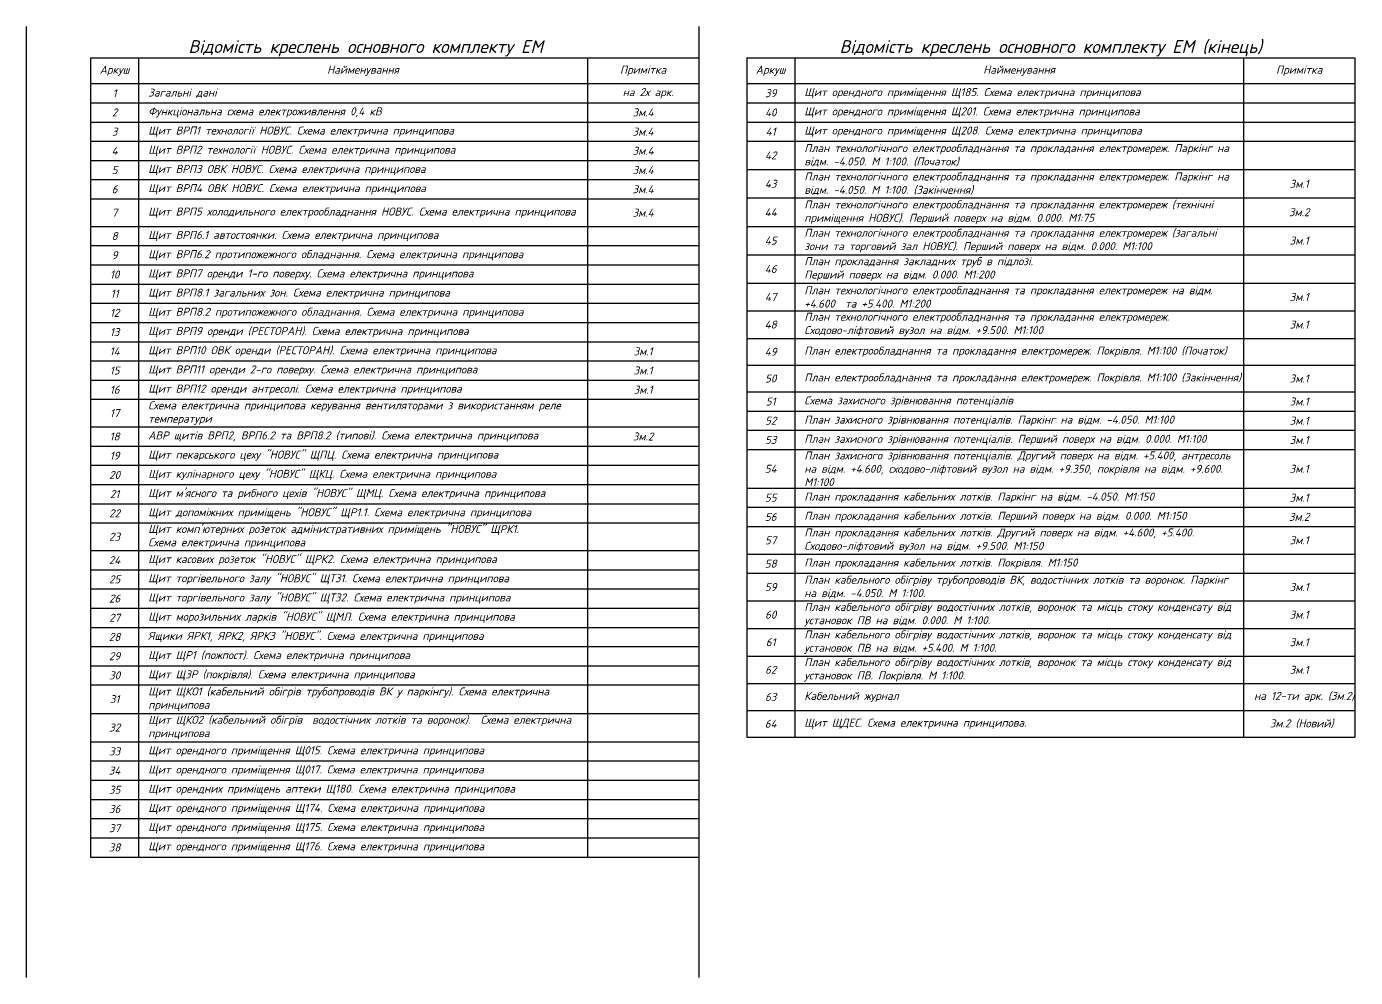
# Model space of a CAD drawing. Header units: millimetres. Extents: x 1149 to 1798, y -1051 to -89.
# Drawn here: x 1149 to 1564.2, y -386 to -89 of the extents above; entities that cross this region are included whole.
import ezdxf
from ezdxf.enums import TextEntityAlignment as Align

# ---------------------------------------------------------------- set-up
doc = ezdxf.new("R2010")
doc.units = ezdxf.units.MM
doc.styles.add('GOST 2.304', font='isocpeui.ttf', dxfattribs={"height": 2.5})

# ---------------------------------------------------------------- blocks, each defined once
blk = doc.blocks.new('*T12')
at = {"color": 0, "linetype": 'ByBlock', "lineweight": -2, "ltscale": 100, "transparency": 16777216}
for p, q in [((0, 0), (190, 0)), ((0, 0), (0, -8)), ((15, 0), (15, -8)), ((155.23, 0), (155.23, -8)), ((190, 0), (190, -8)), ((205, 0), (395.01, 0)), ((205, 0), (205, -8)), ((220, 0), (220, -8)), ((360.23, 0), (360.23, -8)), ((395.01, 0), (395.01, -8)), ((0, -8), (190, -8)), ((155.23, -14), (155.23, -20)), ((15, -100.62), (155.23, -100.62)), ((220, -110.3), (360.23, -110.3)), ((205, -203.79), (220, -203.79)), ((205, -212.15), (220, -212.15))]:
    blk.add_line(p, q, dxfattribs=at)
at = {"color": 0, "lineweight": -2, "ltscale": 100, "transparency": 16777216}
for p, q in [((0, -8), (0, -249.58)), ((15, -8), (15, -249.58)), ((155.23, -8), (155.23, -14)), ((190, -8), (190, -249.58)), ((205, -8), (360.23, -8)), ((205, -8), (205, -212.15)), ((220, -8), (220, -212.15)), ((360.23, -8), (395.01, -8)), ((360.23, -8), (360.23, -212.15)), ((395.01, -8), (395.01, -212.15)), ((0, -14), (155.23, -14)), ((155.23, -14), (190, -14)), ((205, -14), (360.23, -14)), ((360.23, -14), (395.01, -14)), ((0, -20), (155.23, -20)), ((155.23, -20), (190, -20)), ((155.23, -20), (155.23, -249.58)), ((205, -20), (360.23, -20)), ((360.23, -20), (395.01, -20)), ((0, -26), (155.23, -26)), ((155.23, -26), (190, -26)), ((205, -26), (360.23, -26)), ((360.23, -26), (395.01, -26)), ((0, -32), (155.23, -32)), ((155.23, -32), (190, -32)), ((205, -34.87), (360.23, -34.87)), ((360.23, -34.87), (395.01, -34.87)), ((0, -38), (155.23, -38)), ((155.23, -38), (190, -38)), ((0, -44), (155.23, -44)), ((155.23, -44), (190, -44)), ((205, -43.73), (360.23, -43.73)), ((360.23, -43.73), (395.01, -43.73)), ((0, -52.62), (155.23, -52.62)), ((155.23, -52.62), (190, -52.62)), ((205, -52.6), (360.23, -52.6)), ((360.23, -52.6), (395.01, -52.6)), ((0, -58.62), (155.23, -58.62)), ((155.23, -58.62), (190, -58.62)), ((205, -61.47), (360.23, -61.47)), ((360.23, -61.47), (395.01, -61.47)), ((0, -64.62), (155.23, -64.62)), ((155.23, -64.62), (190, -64.62)), ((205, -70.33), (360.23, -70.33)), ((360.23, -70.33), (395.01, -70.33)), ((0, -70.62), (155.23, -70.62)), ((155.23, -70.62), (190, -70.62)), ((0, -76.62), (155.23, -76.62)), ((155.23, -76.62), (190, -76.62)), ((0, -82.62), (155.23, -82.62)), ((155.23, -82.62), (190, -82.62)), ((205, -78.95), (360.23, -78.95)), ((360.23, -78.95), (395.01, -78.95)), ((0, -88.62), (155.23, -88.62)), ((155.23, -88.62), (190, -88.62)), ((205, -87.57), (360.23, -87.57)), ((360.23, -87.57), (395.01, -87.57)), ((0, -94.62), (155.23, -94.62)), ((155.23, -94.62), (190, -94.62)), ((205, -95.93), (360.23, -95.93)), ((360.23, -95.93), (395.01, -95.93)), ((0, -100.62), (15, -100.62)), ((155.23, -100.62), (190, -100.62)), ((0, -106.62), (155.23, -106.62)), ((155.23, -106.62), (190, -106.62)), ((205, -104.3), (360.23, -104.3)), ((360.23, -104.3), (395.01, -104.3)), ((205, -110.3), (220, -110.3)), ((360.23, -110.3), (395.01, -110.3)), ((0, -115.23), (155.23, -115.23)), ((155.23, -115.23), (190, -115.23)), ((205, -116.3), (360.23, -116.3)), ((360.23, -116.3), (395.01, -116.3)), ((0, -121.23), (155.23, -121.23)), ((155.23, -121.23), (190, -121.23)), ((205, -122.3), (360.23, -122.3)), ((360.23, -122.3), (395.01, -122.3)), ((0, -127.23), (155.23, -127.23)), ((155.23, -127.23), (190, -127.23)), ((0, -133.23), (155.23, -133.23)), ((155.23, -133.23), (190, -133.23)), ((205, -134.34), (360.23, -134.34)), ((360.23, -134.34), (395.01, -134.34)), ((0, -139.23), (155.23, -139.23)), ((155.23, -139.23), (190, -139.23)), ((205, -140.34), (360.23, -140.34)), ((360.23, -140.34), (395.01, -140.34)), ((0, -145.23), (155.23, -145.23)), ((155.23, -145.23), (190, -145.23)), ((205, -146.34), (360.23, -146.34)), ((360.23, -146.34), (395.01, -146.34)), ((0, -153.85), (155.23, -153.85)), ((155.23, -153.85), (190, -153.85)), ((205, -154.95), (360.23, -154.95)), ((360.23, -154.95), (395.01, -154.95)), ((0, -159.85), (155.23, -159.85)), ((155.23, -159.85), (190, -159.85)), ((205, -160.95), (360.23, -160.95)), ((360.23, -160.95), (395.01, -160.95)), ((0, -165.85), (155.23, -165.85)), ((155.23, -165.85), (190, -165.85)), ((205, -169.57), (360.23, -169.57)), ((360.23, -169.57), (395.01, -169.57)), ((0, -171.85), (155.23, -171.85)), ((155.23, -171.85), (190, -171.85)), ((0, -177.85), (155.23, -177.85)), ((155.23, -177.85), (190, -177.85)), ((205, -178.19), (360.23, -178.19)), ((360.23, -178.19), (395.01, -178.19)), ((0, -183.85), (155.23, -183.85)), ((155.23, -183.85), (190, -183.85)), ((205, -186.8), (360.23, -186.8)), ((360.23, -186.8), (395.01, -186.8)), ((0, -189.85), (155.23, -189.85)), ((155.23, -189.85), (190, -189.85)), ((0, -195.85), (155.23, -195.85)), ((155.23, -195.85), (190, -195.85)), ((205, -195.42), (360.23, -195.42)), ((360.23, -195.42), (395.01, -195.42)), ((0, -204.72), (155.23, -204.72)), ((155.23, -204.72), (190, -204.72)), ((220, -203.79), (360.23, -203.79)), ((360.23, -203.79), (395.01, -203.79)), ((0, -213.58), (155.23, -213.58)), ((155.23, -213.58), (190, -213.58)), ((220, -212.15), (360.23, -212.15)), ((360.23, -212.15), (395.01, -212.15)), ((0, -219.58), (155.23, -219.58)), ((155.23, -219.58), (190, -219.58)), ((0, -225.58), (155.23, -225.58)), ((155.23, -225.58), (190, -225.58)), ((0, -231.58), (155.23, -231.58)), ((155.23, -231.58), (190, -231.58)), ((0, -237.58), (155.23, -237.58)), ((155.23, -237.58), (190, -237.58)), ((0, -243.58), (155.23, -243.58)), ((155.23, -243.58), (190, -243.58)), ((0, -249.58), (155.23, -249.58)), ((155.23, -249.58), (190, -249.58))]:
    blk.add_line(p, q, dxfattribs=at)
at = {"color": 0, "ltscale": 100, "transparency": 16777216, "char_height": 2.5, "style": 'GOST 2.304'}
for s, insert, width, attachment_point in [('Аркуш', (7.5, -4), 13.8, 5), ('Найменування', (85.12, -4), 139.0306, 5), ('Примітка', (172.62, -4), 33.5725, 5), ('Аркуш', (212.5, -4), 13.8, 5), ('Найменування', (290.12, -4), 139.0306, 5), ('Примітка', (377.62, -4), 33.5725, 5), ('1', (7.5, -11), 13.8, 5), ('Загальні дані', (18, -11), 134.2306, 4), ('  на 2х арк. ', (172.62, -11), 33.5725, 5), ('39', (212.5, -11), 13.8, 5), ('{\\C7;Щит орендного приміщення Щ185. Схема електрична принципова }', (223, -11), 134.2306, 4), ('2', (7.5, -17), 13.8, 5), ('{\\C256;Функціональна схема електроживлення 0,4 кВ}', (18, -17), 134.2306, 4), ('Зм.4', (172.62, -17), 33.5725, 5), ('40', (212.5, -17), 13.8, 5), ('{\\C7;Щит орендного приміщення \\C256;Щ201\\C7;. Схема електрична принципова }', (223, -17), 134.2306, 4), ('3', (7.5, -23), 13.8, 5), ('{\\C256;Щит ВРП1 технології НОВУС. Схема електрична принципова}', (18, -23), 134.2306, 4), ('Зм.4', (172.62, -23), 33.5725, 5), ('41', (212.5, -23), 13.8, 5), ('{\\C7;Щит орендного приміщення \\C256;Щ208\\C7;. Схема електрична принципова }', (223, -23), 134.2306, 4), ('4', (7.5, -29), 13.8, 5), ('{\\C256;Щит ВРП2 технології НОВУС. Схема електрична принципова}', (18, -29), 134.2306, 4), ('Зм.4', (172.62, -29), 33.5725, 5), ('{\\C256;План технологічного електрообладнання та прокладання електромереж. Паркінг на відм. -4.050. М 1:100. (Початок)}', (223, -30.43), 134.2306, 4), ('42', (212.5, -30.43), 13.8, 5), ('5', (7.5, -35), 13.8, 5), ('{\\C256;Щит ВРП3 ОВК НОВУС. Схема електрична принципова}', (18, -35), 134.2306, 4), ('Зм.4', (172.62, -35), 33.5725, 5), ('{\\C256;План технологічного електрообладнання та прокладання електромереж. Паркінг на відм. -4.050. М 1:100. (Закінчення)}', (223, -39.3), 134.2306, 4), ('6', (7.5, -41), 13.8, 5), ('{\\C256;Щит ВРП4 ОВК НОВУС. Схема електрична принципова}', (18, -41), 134.2306, 4), ('Зм.4', (172.62, -41), 33.5725, 5), ('43', (212.5, -39.3), 13.8, 5), ('Зм.1', (377.62, -39.3), 33.5725, 5), ('{\\C256;План технологічного електрообладнання та прокладання електромереж (технічні приміщення НОВУС). Перший поверх на відм. 0.000. М1:75}', (223, -48.17), 134.2306, 4), ('7', (7.5, -48.31), 13.8, 5), ('{\\C256;Щит ВРП5 холодильного електрообладнання НОВУС. Схема електрична принципова}', (18, -48.31), 134.2306, 4), ('Зм.4', (172.62, -48.31), 33.5725, 5), ('44', (212.5, -48.17), 13.8, 5), ('Зм.2', (377.62, -48.17), 33.5725, 5), ('{\\C256;План технологічного електрообладнання та прокладання електромереж (загальні зони та торговий зал НОВУС). Перший поверх на відм. 0.000. М1:100}', (223, -57.03), 134.2306, 4), ('8', (7.5, -55.62), 13.8, 5), ('{\\C256;Щит ВРП6.1 автостоянки. Схема електрична принципова}', (18, -55.62), 134.2306, 4), ('45', (212.5, -57.03), 13.8, 5), ('Зм.1', (377.62, -57.03), 33.5725, 5), ('9', (7.5, -61.62), 13.8, 5), ('{\\C256;Щит ВРП6.2 протипожежного обладнання. Схема електрична принципова}', (18, -61.62), 134.2306, 4), ('{\\C256;План прокладання закладних труб в підлозі.\\PПерший поверх на відм. 0.000. М1:200}', (223, -65.9), 134.2306, 4), ('10', (7.5, -67.62), 13.8, 5), ('{\\C256;Щит ВРП7 оренди 1-го поверху. Схема електрична принципова}', (18, -67.62), 134.2306, 4), ('46', (212.5, -65.9), 13.8, 5), ('11', (7.5, -73.62), 13.8, 5), ('{\\C256;Щит ВРП8.1 загальних зон. Схема електрична принципова}', (18, -73.62), 134.2306, 4), ('47', (212.5, -74.64), 13.8, 5), ('{\\C256;План технологічного електрообладнання та прокладання електромереж на відм. +4.600  та +5.400. М1:200}', (223, -74.64), 134.2306, 4), ('Зм.1', (377.62, -74.64), 33.5725, 5), ('12', (7.5, -79.62), 13.8, 5), ('{\\C256;Щит ВРП8.2 протипожежного обладнання. Схема електрична принципова}', (18, -79.62), 134.2306, 4), ('48', (212.5, -83.26), 13.8, 5), ('{\\C256;План технологічного електрообладнання та прокладання електромереж. Сходово-ліфтовий вузол на відм. +9.500. М1:100}', (223, -83.26), 134.2306, 4), ('Зм.1', (377.62, -83.26), 33.5725, 5), ('13', (7.5, -85.62), 13.8, 5), ('Щит {\\C256;ВРП9 оренди (РЕСТОРАН)}. Схема електрична принципова', (18, -85.62), 134.2306, 4), ('14', (7.5, -91.62), 13.8, 5), ('Щит {\\C256;ВРП10 ОВК оренди (РЕСТОРАН)}. Схема електрична принципова', (18, -91.62), 134.2306, 4), ('Зм.1', (172.62, -91.62), 33.5725, 5), ('49', (212.5, -91.75), 13.8, 5), ('{\\C256;План електрообладнання та прокладання електромереж. Покрівля. М1:100 (Початок)}', (223, -91.75), 134.2306, 4), ('15', (7.5, -97.62), 13.8, 5), ('{\\C256;Щит ВРП11 оренди 2-го поверху. Схема електрична принципова}', (18, -97.62), 134.2306, 4), ('Зм.1', (172.62, -97.62), 33.5725, 5), ('50', (212.5, -100.12), 13.8, 5), ('{\\C256;План електрообладнання та прокладання електромереж. Покрівля. М1:100 (Закінчення)}', (223, -100.12), 134.2306, 4), ('Зм.1', (377.62, -100.12), 33.5725, 5), ('16', (7.5, -103.62), 13.8, 5), ('{\\C256;Щит ВРП12 оренди антресолі. Схема електрична принципова}', (18, -103.62), 134.2306, 4), ('Зм.1', (172.62, -103.62), 33.5725, 5), ('{\\C256;Схема електрична принципова керування вентиляторами з використанням реле температури}', (18, -110.92), 134.2306, 4), ('51', (212.5, -107.3), 13.8, 5), ('Схема захисного зрівнювання потенціалів', (223, -107.3), 134.2306, 4), ('Зм.1', (377.62, -107.3), 33.5725, 5), ('17', (7.5, -110.92), 13.8, 5), ('52', (212.5, -113.3), 13.8, 5), ('{\\C256;План захисного зрівнювання потенціалів. Паркінг на відм. -4.050. М1:100}', (223, -113.3), 134.2306, 4), ('Зм.1', (377.62, -113.3), 33.5725, 5), ('18', (7.5, -118.23), 13.8, 5), ('{\\C256;АВР щитів ВРП2, ВРП6.2 та ВРП8.2 (типові). Схема електрична принципова }', (18, -118.23), 134.2306, 4), ('Зм.2', (172.62, -118.23), 33.5725, 5), ('53', (212.5, -119.3), 13.8, 5), ('{\\C256;План захисного зрівнювання потенціалів. Перший поверх на відм. 0.000. М1:100}', (223, -119.3), 134.2306, 4), ('Зм.1', (377.62, -119.3), 33.5725, 5), ('19', (7.5, -124.23), 13.8, 5), ('{\\C7;Щит пекарського цеху "НОВУС" ЩПЦ. Схема електрична принципова }', (18, -124.23), 134.2306, 4), ('{\\C256;План захисного зрівнювання потенціалів. Другий поверх на відм. +5.400, антресоль на відм. +4.600, сходово-ліфтовий вузол на відм. +9.350, покрівля на відм. +9.600. М1:100}', (223, -128.32), 134.2306, 4), ('{\\C7;Щит кулінарного цеху "НОВУС" ЩКЦ. Схема електрична принципова}', (18, -130.23), 134.2306, 4), ('54', (212.5, -128.32), 13.8, 5), ('Зм.1', (377.62, -128.32), 33.5725, 5), ('20', (7.5, -130.23), 13.8, 5), ('21', (7.5, -136.23), 13.8, 5), ('{\\C7;Щит м\'ясного та рибного цехів "НОВУС" ЩМЦ. Схема електрична принципова }', (18, -136.23), 134.2306, 4), ('55', (212.5, -137.34), 13.8, 5), ('{\\C256;План прокладання кабельних лотків. Паркінг на відм. -4.050. М1:150}', (223, -137.34), 134.2306, 4), ('Зм.1', (377.62, -137.34), 33.5725, 5), ('22', (7.5, -142.23), 13.8, 5), ('{\\C7;Щит допоміжних приміщень "НОВУС" ЩР1.1. Схема електрична принципова }', (18, -142.23), 134.2306, 4), ('56', (212.5, -143.34), 13.8, 5), ('{\\C256;План прокладання кабельних лотків. Перший поверх на відм. 0.000. М1:150}', (223, -143.34), 134.2306, 4), ('Зм.2', (377.62, -143.34), 33.5725, 5), ('23', (7.5, -149.54), 13.8, 5), ('{\\C7;Щит комп\'ютерних розеток адмінистративних приміщень "НОВУС" ЩРК1. \\PСхема електрична принципова }', (18, -149.54), 134.2306, 4), ('57', (212.5, -150.64), 13.8, 5), ('{\\C256;План прокладання кабельних лотків. Другий поверх на відм. +4.600, +5.400. Сходово-ліфтовий вузол на відм. +9.500. М1:150}', (223, -150.64), 134.2306, 4), ('Зм.1', (377.62, -150.64), 33.5725, 5), ('24', (7.5, -156.85), 13.8, 5), ('{\\C7;Щит касових розеток "НОВУС" ЩРК2. Схема електрична принципова }', (18, -156.85), 134.2306, 4), ('58', (212.5, -157.95), 13.8, 5), ('{\\C256;План прокладання кабельних лотків. Покрівля. М1:150}', (223, -157.95), 134.2306, 4), ('25', (7.5, -162.85), 13.8, 5), ('{\\C7;Щит торгівельного залу "НОВУС" ЩТЗ1. Схема електрична принципова }', (18, -162.85), 134.2306, 4), ('{\\C256;План кабельного обігріву трубопроводів ВК, водостічних лотків та воронок. Паркінг на відм. -4.050. М 1:100.}', (223, -165.26), 134.2306, 4), ('59', (212.5, -165.26), 13.8, 5), ('Зм.1', (377.62, -165.26), 33.5725, 5), ('26', (7.5, -168.85), 13.8, 5), ('{\\C7;Щит торгівельного залу "НОВУС" ЩТЗ2. Схема електрична принципова }', (18, -168.85), 134.2306, 4), ('{\\C256;План кабельного обігріву водостічних лотків, воронок та місць стоку конденсату від установок ПВ на відм. 0.000. М 1:100.}', (223, -173.88), 134.2306, 4), ('27', (7.5, -174.85), 13.8, 5), ('{\\C7;Щит морозильних ларків "НОВУС" ЩМЛ. Схема електрична принципова }', (18, -174.85), 134.2306, 4), ('60', (212.5, -173.88), 13.8, 5), ('Зм.1', (377.62, -173.88), 33.5725, 5), ('28', (7.5, -180.85), 13.8, 5), ('{\\C7;Ящики ЯРК1, ЯРК2, ЯРК3 "НОВУС". Схема електрична принципова }', (18, -180.85), 134.2306, 4), ('61', (212.5, -182.49), 13.8, 5), ('{\\C256;План кабельного обігріву водостічних лотків, воронок та місць стоку конденсату від установок ПВ на відм. +5.400. М 1:100.}', (223, -182.49), 134.2306, 4), ('Зм.1', (377.62, -182.49), 33.5725, 5), ('29', (7.5, -186.85), 13.8, 5), ('{\\C7;Щит ЩР1 (пожпост). Схема електрична принципова}', (18, -186.85), 134.2306, 4), ('62', (212.5, -191.11), 13.8, 5), ('{\\C256;План кабельного обігріву водостічних лотків, воронок та місць стоку конденсату від установок ПВ. Покрівля. М 1:100.}', (223, -191.11), 134.2306, 4), ('Зм.1', (377.62, -191.11), 33.5725, 5), ('30', (7.5, -192.85), 13.8, 5), ('{\\C7;Щит ЩЗР (покрівля). Схема електрична принципова }', (18, -192.85), 134.2306, 4), ('31', (7.5, -200.28), 13.8, 5), ('{\\C7;Щит ЩКО1 (}кабельний обігрів трубопроводів ВК у паркінгу{\\C7;). Схема електрична принципова \\C256; }', (18, -200.28), 134.2306, 4), ('63', (212.5, -199.6), 13.8, 5), ('Кабельний журнал', (223, -199.6), 134.2306, 4), ('  на 12-ти арк. (Зм.2)', (377.62, -199.6), 33.5725, 5), ('{\\C7;Щит ЩКО2 (}кабельний обігрів  водостічних лотків та воронок{\\C7;).  Схема електрична принципова}', (18, -209.15), 134.2306, 4), ('64', (212.5, -207.97), 13.8, 5), ('Щит ЩДЕС. Схема електрична принципова.', (223, -207.97), 134.2306, 4), (' Зм.2 (Новий)', (377.62, -207.97), 33.5725, 5), ('32', (7.5, -209.15), 13.8, 5), ('33', (7.5, -216.58), 13.8, 5), ('{\\C7;Щит орендного приміщення \\C256;Щ015\\C7;. Схема електрична принципова}', (18, -216.58), 134.2306, 4), ('34', (7.5, -222.58), 13.8, 5), ('{\\C7;Щит орендного приміщення \\C256;Щ017\\C7;. Схема електрична принципова }', (18, -222.58), 134.2306, 4), ('35', (7.5, -228.58), 13.8, 5), ('{\\C256;Щит орендних приміщень аптеки Щ180. Схема електрична принципова }', (18, -228.58), 134.2306, 4), ('36', (7.5, -234.58), 13.8, 5), ('{\\C7;Щит орендного приміщення Щ174. Схема електрична принципова }', (18, -234.58), 134.2306, 4), ('37', (7.5, -240.58), 13.8, 5), ('{\\C7;Щит орендного приміщення Щ175. Схема електрична принципова }', (18, -240.58), 134.2306, 4), ('38', (7.5, -246.58), 13.8, 5), ('{\\C7;Щит орендного приміщення Щ176. Схема електрична принципова }', (18, -246.58), 134.2306, 4)]:
    blk.add_mtext(s, dxfattribs=dict(at, insert=insert, width=width, attachment_point=attachment_point))
blk = doc.blocks.new('*T51')
at = {"color": 0, "linetype": 'ByBlock', "lineweight": -2, "ltscale": 100, "transparency": 16777216}
for p, q in [((0, 0), (190, 0)), ((0, 0), (0, -8)), ((15, 0), (15, -8)), ((155.23, 0), (155.23, -8)), ((190, 0), (190, -8)), ((0, -8), (190, -8)), ((15, -110.3), (155.23, -110.3)), ((0, -203.79), (15, -203.79)), ((0, -212.15), (15, -212.15))]:
    blk.add_line(p, q, dxfattribs=at)
at = {"color": 0, "lineweight": -2, "ltscale": 100, "transparency": 16777216}
for p, q in [((0, -8), (0, -212.15)), ((15, -8), (15, -212.15)), ((155.23, -8), (155.23, -212.15)), ((190, -8), (190, -212.15)), ((0, -14), (155.23, -14)), ((155.23, -14), (190, -14)), ((0, -20), (155.23, -20)), ((155.23, -20), (190, -20)), ((0, -26), (155.23, -26)), ((155.23, -26), (190, -26)), ((0, -34.87), (155.23, -34.87)), ((155.23, -34.87), (190, -34.87)), ((0, -43.73), (155.23, -43.73)), ((155.23, -43.73), (190, -43.73)), ((0, -52.6), (155.23, -52.6)), ((155.23, -52.6), (190, -52.6)), ((0, -61.47), (155.23, -61.47)), ((155.23, -61.47), (190, -61.47)), ((0, -70.33), (155.23, -70.33)), ((155.23, -70.33), (190, -70.33)), ((0, -78.95), (155.23, -78.95)), ((155.23, -78.95), (190, -78.95)), ((0, -87.57), (155.23, -87.57)), ((155.23, -87.57), (190, -87.57)), ((0, -95.93), (155.23, -95.93)), ((155.23, -95.93), (190, -95.93)), ((0, -104.3), (155.23, -104.3)), ((155.23, -104.3), (190, -104.3)), ((0, -110.3), (15, -110.3)), ((155.23, -110.3), (190, -110.3)), ((0, -116.3), (155.23, -116.3)), ((155.23, -116.3), (190, -116.3)), ((0, -122.3), (155.23, -122.3)), ((155.23, -122.3), (190, -122.3)), ((0, -134.34), (155.23, -134.34)), ((155.23, -134.34), (190, -134.34)), ((0, -140.34), (155.23, -140.34)), ((155.23, -140.34), (190, -140.34)), ((0, -146.34), (155.23, -146.34)), ((155.23, -146.34), (190, -146.34)), ((0, -154.95), (155.23, -154.95)), ((155.23, -154.95), (190, -154.95)), ((0, -160.95), (155.23, -160.95)), ((155.23, -160.95), (190, -160.95)), ((0, -169.57), (155.23, -169.57)), ((155.23, -169.57), (190, -169.57)), ((0, -178.19), (155.23, -178.19)), ((155.23, -178.19), (190, -178.19)), ((0, -186.8), (155.23, -186.8)), ((155.23, -186.8), (190, -186.8)), ((0, -195.42), (155.23, -195.42)), ((155.23, -195.42), (190, -195.42)), ((15, -203.79), (155.23, -203.79)), ((155.23, -203.79), (190, -203.79)), ((15, -212.15), (155.23, -212.15)), ((155.23, -212.15), (190, -212.15))]:
    blk.add_line(p, q, dxfattribs=at)
at = {"color": 0, "ltscale": 100, "transparency": 16777216, "char_height": 2.5, "style": 'GOST 2.304'}
for s, insert, width, attachment_point in [('Аркуш', (7.5, -4), 13.8, 5), ('Найменування', (85.12, -4), 139.0306, 5), ('Примітка', (172.62, -4), 33.5725, 5), ('39', (7.5, -11), 13.8, 5), ('{\\C7;Щит орендного приміщення Щ185. Схема електрична принципова }', (18, -11), 134.2306, 4), ('40', (7.5, -17), 13.8, 5), ('{\\C7;Щит орендного приміщення \\C256;Щ201\\C7;. Схема електрична принципова }', (18, -17), 134.2306, 4), ('41', (7.5, -23), 13.8, 5), ('{\\C7;Щит орендного приміщення \\C256;Щ208\\C7;. Схема електрична принципова }', (18, -23), 134.2306, 4), ('{\\C256;План технологічного електрообладнання та прокладання електромереж. Паркінг на відм. -4.050. М 1:100. (Початок)}', (18, -30.43), 134.2306, 4), ('42', (7.5, -30.43), 13.8, 5), ('{\\C256;План технологічного електрообладнання та прокладання електромереж. Паркінг на відм. -4.050. М 1:100. (Закінчення)}', (18, -39.3), 134.2306, 4), ('43', (7.5, -39.3), 13.8, 5), ('Зм.1', (172.62, -39.3), 33.5725, 5), ('{\\C256;План технологічного електрообладнання та прокладання електромереж (технічні приміщення НОВУС). Перший поверх на відм. 0.000. М1:75}', (18, -48.17), 134.2306, 4), ('44', (7.5, -48.17), 13.8, 5), ('Зм.2', (172.62, -48.17), 33.5725, 5), ('{\\C256;План технологічного електрообладнання та прокладання електромереж (загальні зони та торговий зал НОВУС). Перший поверх на відм. 0.000. М1:100}', (18, -57.03), 134.2306, 4), ('45', (7.5, -57.03), 13.8, 5), ('Зм.1', (172.62, -57.03), 33.5725, 5), ('{\\C256;План прокладання закладних труб в підлозі.\\PПерший поверх на відм. 0.000. М1:200}', (18, -65.9), 134.2306, 4), ('46', (7.5, -65.9), 13.8, 5), ('47', (7.5, -74.64), 13.8, 5), ('{\\C256;План технологічного електрообладнання та прокладання електромереж на відм. +4.600  та +5.400. М1:200}', (18, -74.64), 134.2306, 4), ('Зм.1', (172.62, -74.64), 33.5725, 5), ('48', (7.5, -83.26), 13.8, 5), ('{\\C256;План технологічного електрообладнання та прокладання електромереж. Сходово-ліфтовий вузол на відм. +9.500. М1:100}', (18, -83.26), 134.2306, 4), ('Зм.1', (172.62, -83.26), 33.5725, 5), ('49', (7.5, -91.75), 13.8, 5), ('{\\C256;План електрообладнання та прокладання електромереж. Покрівля. М1:100 (Початок)}', (18, -91.75), 134.2306, 4), ('50', (7.5, -100.12), 13.8, 5), ('{\\C256;План електрообладнання та прокладання електромереж. Покрівля. М1:100 (Закінчення)}', (18, -100.12), 134.2306, 4), ('Зм.1', (172.62, -100.12), 33.5725, 5), ('51', (7.5, -107.3), 13.8, 5), ('Схема захисного зрівнювання потенціалів', (18, -107.3), 134.2306, 4), ('Зм.1', (172.62, -107.3), 33.5725, 5), ('52', (7.5, -113.3), 13.8, 5), ('{\\C256;План захисного зрівнювання потенціалів. Паркінг на відм. -4.050. М1:100}', (18, -113.3), 134.2306, 4), ('Зм.1', (172.62, -113.3), 33.5725, 5), ('53', (7.5, -119.3), 13.8, 5), ('{\\C256;План захисного зрівнювання потенціалів. Перший поверх на відм. 0.000. М1:100}', (18, -119.3), 134.2306, 4), ('Зм.1', (172.62, -119.3), 33.5725, 5), ('{\\C256;План захисного зрівнювання потенціалів. Другий поверх на відм. +5.400, антресоль на відм. +4.600, сходово-ліфтовий вузол на відм. +9.350, покрівля на відм. +9.600. М1:100}', (18, -128.32), 134.2306, 4), ('54', (7.5, -128.32), 13.8, 5), ('Зм.1', (172.62, -128.32), 33.5725, 5), ('55', (7.5, -137.34), 13.8, 5), ('{\\C256;План прокладання кабельних лотків. Паркінг на відм. -4.050. М1:150}', (18, -137.34), 134.2306, 4), ('Зм.1', (172.62, -137.34), 33.5725, 5), ('56', (7.5, -143.34), 13.8, 5), ('{\\C256;План прокладання кабельних лотків. Перший поверх на відм. 0.000. М1:150}', (18, -143.34), 134.2306, 4), ('Зм.2', (172.62, -143.34), 33.5725, 5), ('57', (7.5, -150.64), 13.8, 5), ('{\\C256;План прокладання кабельних лотків. Другий поверх на відм. +4.600, +5.400. Сходово-ліфтовий вузол на відм. +9.500. М1:150}', (18, -150.64), 134.2306, 4), ('Зм.1', (172.62, -150.64), 33.5725, 5), ('58', (7.5, -157.95), 13.8, 5), ('{\\C256;План прокладання кабельних лотків. Покрівля. М1:150}', (18, -157.95), 134.2306, 4), ('{\\C256;План кабельного обігріву трубопроводів ВК, водостічних лотків та воронок. Паркінг на відм. -4.050. М 1:100.}', (18, -165.26), 134.2306, 4), ('59', (7.5, -165.26), 13.8, 5), ('Зм.1', (172.62, -165.26), 33.5725, 5), ('{\\C256;План кабельного обігріву водостічних лотків, воронок та місць стоку конденсату від установок ПВ на відм. 0.000. М 1:100.}', (18, -173.88), 134.2306, 4), ('60', (7.5, -173.88), 13.8, 5), ('Зм.1', (172.62, -173.88), 33.5725, 5), ('61', (7.5, -182.49), 13.8, 5), ('{\\C256;План кабельного обігріву водостічних лотків, воронок та місць стоку конденсату від установок ПВ на відм. +5.400. М 1:100.}', (18, -182.49), 134.2306, 4), ('Зм.1', (172.62, -182.49), 33.5725, 5), ('62', (7.5, -191.11), 13.8, 5), ('{\\C256;План кабельного обігріву водостічних лотків, воронок та місць стоку конденсату від установок ПВ. Покрівля. М 1:100.}', (18, -191.11), 134.2306, 4), ('Зм.1', (172.62, -191.11), 33.5725, 5), ('63', (7.5, -199.6), 13.8, 5), ('Кабельний журнал', (18, -199.6), 134.2306, 4), ('  на 12-ти арк. (Зм.2)', (172.62, -199.6), 33.5725, 5), ('64', (7.5, -207.97), 13.8, 5), ('Щит ЩДЕС. Схема електрична принципова.', (18, -207.97), 134.2306, 4), (' Зм.2 (Новий)', (172.62, -207.97), 33.5725, 5)]:
    blk.add_mtext(s, dxfattribs=dict(at, insert=insert, width=width, attachment_point=attachment_point))

msp = doc.modelspace()

# ---------------------------------------------------------------- linework, layer by layer
at = {"layer": 'Defpoints', "color": 4}
for p, q in [((1148.98, -385.98), (1148.98, -88.98)), ((1358.98, -88.98), (1358.98, -385.98))]:
    msp.add_line(p, q, dxfattribs=at)

# ---------------------------------------------------------------- block references
for name, p in [('*T12', (1168.98, -98.79)), ('*T51', (1373.98, -98.79))]:
    msp.add_blockref(name, p)

# ---------------------------------------------------------------- texts
at = {"color": 7, "linetype": 'Continuous', "style": 'GOST 2.304'}
for s, p in [('Відомість креслень основного комплекту ЕМ', (1254.92, -97.22)), ('Відомість креслень основного комплекту ЕМ (кінець)', (1469, -97.22))]:
    msp.add_text(s, height=4, dxfattribs=at).set_placement(p, align=Align.CENTER)

doc.saveas('drawing.dxf')
